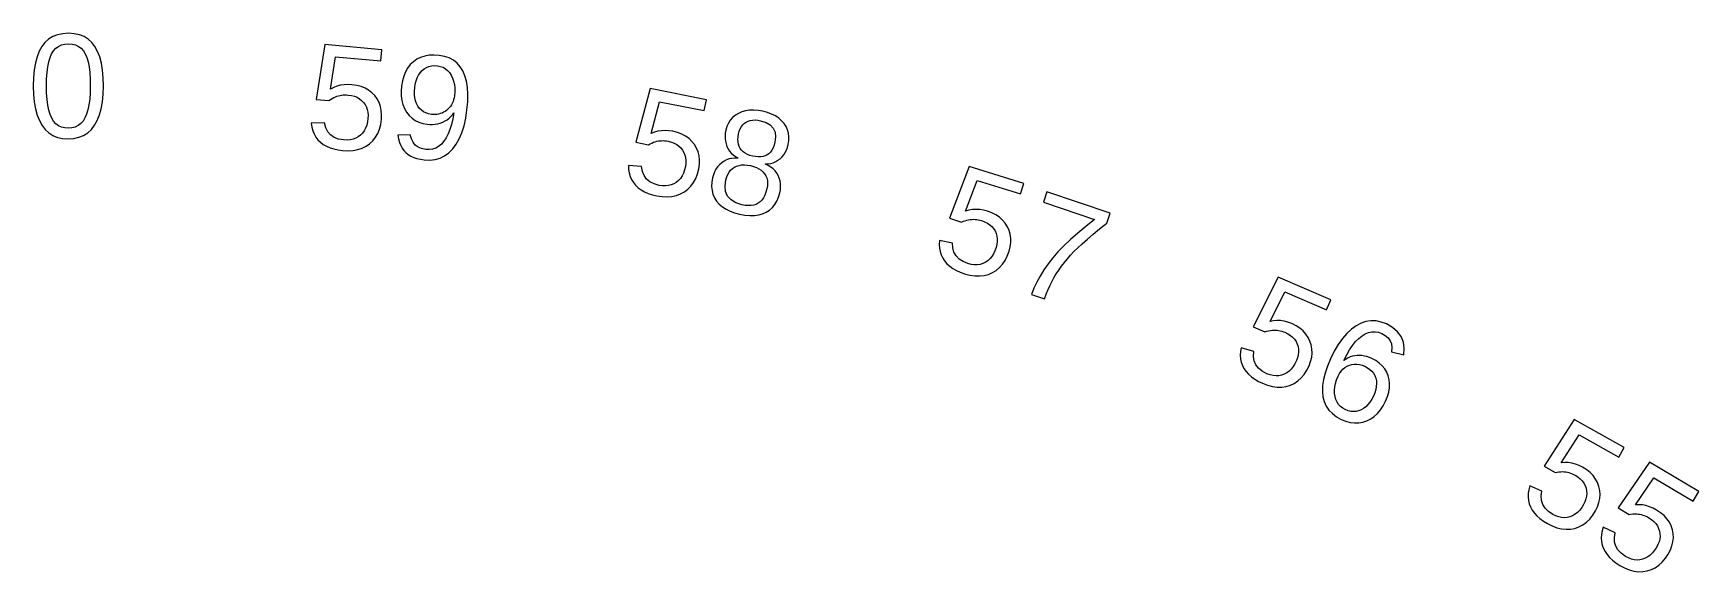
# Model space of a CAD drawing. Header units: metres. Extents: x -118 to 118, y -118 to 118.
# Drawn here: x -1.3 to 61.4, y 97.8 to 118 of the extents above; entities that cross this region are included whole.
import ezdxf

# ---------------------------------------------------------------- set-up
doc = ezdxf.new("R2010")
doc.units = ezdxf.units.M

msp = doc.modelspace()

# ---------------------------------------------------------------- linework, layer by layer
for p, q in [((-0.72273, 117.809), (-0.86025, 117.685)), ((-0.56468, 117.905), (-0.72273, 117.809)), ((-0.38608, 117.974), (-0.56468, 117.905)), ((-0.1869, 118.015), (-0.38608, 117.974)), ((0.03279, 118.029), (-0.1869, 118.015)), ((0.24698, 118.015), (0.03279, 118.029)), ((0.44156, 117.973), (0.24698, 118.015)), ((0.61653, 117.904), (0.44156, 117.973)), ((0.7719, 117.806), (0.61653, 117.904)), ((0.90765, 117.681), (0.7719, 117.806)), ((-1.07466, 117.354), (-1.1544, 117.148)), ((-0.97719, 117.533), (-1.07466, 117.354)), ((-0.86025, 117.685), (-0.97719, 117.533)), ((-0.66746, 117.125), (-0.60818, 117.262)), ((-0.60818, 117.262), (-0.53621, 117.375)), ((-0.53621, 117.375), (-0.4503, 117.468)), ((-0.4503, 117.468), (-0.35043, 117.539)), ((-0.35043, 117.539), (-0.23663, 117.591)), ((-0.23663, 117.591), (-0.10887, 117.622)), ((-0.10887, 117.622), (0.03279, 117.632)), ((0.03279, 117.632), (0.17096, 117.622)), ((0.17096, 117.622), (0.29546, 117.59)), ((0.29546, 117.59), (0.40628, 117.538)), ((0.40628, 117.538), (0.50345, 117.465)), ((0.50345, 117.465), (0.58695, 117.371)), ((0.58695, 117.371), (0.65678, 117.256)), ((0.65678, 117.256), (0.71484, 117.118)), ((1.02379, 117.528), (0.90765, 117.681)), ((1.12157, 117.348), (1.02379, 117.528)), ((1.20157, 117.141), (1.12157, 117.348)), ((9.66537, 117.604), (9.34975, 115.542)), ((11.8164, 117.408), (9.66537, 117.604)), ((11.7787, 116.994), (11.8164, 117.408)), ((13.4296, 117.176), (13.2746, 117.125)), ((13.5966, 117.205), (13.4296, 117.176)), ((13.7757, 117.213), (13.5966, 117.205)), ((13.9669, 117.2), (13.7757, 117.213)), ((14.1664, 117.163), (13.9669, 117.2)), ((14.3458, 117.101), (14.1664, 117.163)), ((-1.26074, 116.652), (-1.28732, 116.362)), ((-1.21643, 116.913), (-1.26074, 116.652)), ((-1.1544, 117.148), (-1.21643, 116.913)), ((-0.7968, 116.314), (-0.78062, 116.557)), ((-0.78062, 116.557), (-0.75368, 116.773)), ((-0.75368, 116.773), (-0.71596, 116.962)), ((-0.71596, 116.962), (-0.66746, 117.125)), ((0.71484, 117.118), (0.76234, 116.955)), ((0.76234, 116.955), (0.79929, 116.766)), ((0.79929, 116.766), (0.82567, 116.551)), ((0.82567, 116.551), (0.84151, 116.311)), ((1.26378, 116.907), (1.20157, 117.141)), ((1.30823, 116.646), (1.26378, 116.907)), ((1.3349, 116.359), (1.30823, 116.646)), ((9.88773, 115.924), (10.0718, 117.15)), ((10.0718, 117.15), (11.7787, 116.994)), ((12.7033, 116.579), (12.6374, 116.419)), ((12.7858, 116.724), (12.7033, 116.579)), ((12.8851, 116.851), (12.7858, 116.724)), ((13.0011, 116.962), (12.8851, 116.851)), ((13.1318, 117.054), (13.0011, 116.962)), ((13.2746, 117.125), (13.1318, 117.054)), ((13.1962, 116.458), (13.2575, 116.548)), ((13.2575, 116.548), (13.3288, 116.627)), ((13.3288, 116.627), (13.4083, 116.694)), ((13.4083, 116.694), (13.4944, 116.746)), ((13.4944, 116.746), (13.587, 116.783)), ((13.587, 116.783), (13.6862, 116.806)), ((13.6862, 116.806), (13.7919, 116.814)), ((13.7919, 116.814), (13.9041, 116.807)), ((13.9041, 116.807), (14.0154, 116.786)), ((14.0154, 116.786), (14.117, 116.75)), ((14.117, 116.75), (14.2088, 116.698)), ((14.2088, 116.698), (14.291, 116.632)), ((14.291, 116.632), (14.3634, 116.551)), ((14.5052, 117.016), (14.3458, 117.101)), ((14.3634, 116.551), (14.426, 116.454)), ((14.6445, 116.906), (14.5052, 117.016)), ((14.7637, 116.772), (14.6445, 116.906)), ((14.8629, 116.614), (14.7637, 116.772)), ((14.9418, 116.431), (14.8629, 116.614)), ((-1.28732, 116.362), (-1.29619, 116.045)), ((-1.29619, 116.045), (-1.28705, 115.734)), ((-0.80219, 116.045), (-0.7968, 116.314)), ((-0.79671, 115.783), (-0.80219, 116.045)), ((0.84679, 116.045), (0.84126, 115.788)), ((0.84151, 116.311), (0.84679, 116.045)), ((1.33446, 115.736), (1.34378, 116.045)), ((1.34378, 116.045), (1.3349, 116.359)), ((10.0033, 115.989), (9.88773, 115.924)), ((10.1262, 116.039), (10.0033, 115.989)), ((10.2562, 116.075), (10.1262, 116.039)), ((10.3935, 116.097), (10.2562, 116.075)), ((10.538, 116.104), (10.3935, 116.097)), ((10.6897, 116.097), (10.538, 116.104)), ((10.8682, 116.072), (10.6897, 116.097)), ((11.0324, 116.029), (10.8682, 116.072)), ((11.1824, 115.969), (11.0324, 116.029)), ((11.3181, 115.892), (11.1824, 115.969)), ((12.5558, 116.047), (12.5416, 115.856)), ((12.5882, 116.241), (12.5558, 116.047)), ((12.6374, 116.419), (12.5882, 116.241)), ((13.0396, 115.851), (13.0503, 115.989)), ((13.0503, 115.989), (13.0719, 116.122)), ((13.0719, 116.122), (13.1034, 116.245)), ((13.1034, 116.245), (13.1448, 116.357)), ((13.1448, 116.357), (13.1962, 116.458)), ((14.426, 116.454), (14.4774, 116.346)), ((14.4774, 116.346), (14.5162, 116.229)), ((14.5162, 116.229), (14.5421, 116.104)), ((14.5421, 116.104), (14.5553, 115.969)), ((14.5553, 115.969), (14.5558, 115.826)), ((14.9995, 116.224), (14.9418, 116.431)), ((15.036, 115.993), (14.9995, 116.224)), ((15.0513, 115.738), (15.036, 115.993)), ((21.9054, 115.95), (21.3759, 113.931)), ((24.0242, 115.53), (21.9054, 115.95)), ((-1.28705, 115.734), (-1.25963, 115.449)), ((-1.25963, 115.449), (-1.21393, 115.19)), ((-0.78029, 115.546), (-0.79671, 115.783)), ((-0.75293, 115.333), (-0.78029, 115.546)), ((-0.71463, 115.145), (-0.75293, 115.333)), ((0.79704, 115.343), (0.75835, 115.156)), ((0.82468, 115.554), (0.79704, 115.343)), ((0.84126, 115.788), (0.82468, 115.554)), ((1.25978, 115.193), (1.30646, 115.452)), ((1.30646, 115.452), (1.33446, 115.736)), ((9.34975, 115.542), (9.82678, 115.498)), ((9.82678, 115.498), (9.88718, 115.54)), ((9.88718, 115.54), (9.94713, 115.577)), ((9.94713, 115.577), (10.0067, 115.61)), ((10.0067, 115.61), (10.0658, 115.637)), ((10.0658, 115.637), (10.1244, 115.66)), ((10.1244, 115.66), (10.1826, 115.679)), ((10.1826, 115.679), (10.2412, 115.692)), ((10.2412, 115.692), (10.3009, 115.703)), ((10.3009, 115.703), (10.3617, 115.71)), ((10.3617, 115.71), (10.4236, 115.713)), ((10.4236, 115.713), (10.4867, 115.712)), ((10.4867, 115.712), (10.5508, 115.708)), ((10.5508, 115.708), (10.6708, 115.691)), ((10.6708, 115.691), (10.7811, 115.662)), ((10.7811, 115.662), (10.8816, 115.622)), ((10.8816, 115.622), (10.9725, 115.57)), ((10.9725, 115.57), (11.0536, 115.507)), ((11.0536, 115.507), (11.1251, 115.432)), ((11.1251, 115.432), (11.1853, 115.348)), ((11.1853, 115.348), (11.2325, 115.258)), ((11.4396, 115.797), (11.3181, 115.892)), ((11.5469, 115.686), (11.4396, 115.797)), ((11.6377, 115.561), (11.5469, 115.686)), ((11.7091, 115.427), (11.6377, 115.561)), ((11.761, 115.283), (11.7091, 115.427)), ((11.7935, 115.13), (11.761, 115.283)), ((12.5416, 115.856), (12.5459, 115.676)), ((12.5459, 115.676), (12.5687, 115.507)), ((12.5687, 115.507), (12.6099, 115.348)), ((12.6099, 115.348), (12.6697, 115.201)), ((13.0411, 115.722), (13.0396, 115.851)), ((13.0549, 115.602), (13.0411, 115.722)), ((13.0809, 115.49), (13.0549, 115.602)), ((13.1192, 115.386), (13.0809, 115.49)), ((13.1697, 115.292), (13.1192, 115.386)), ((13.2312, 115.208), (13.1697, 115.292)), ((14.3926, 115.277), (14.3495, 115.224)), ((14.4311, 115.334), (14.3926, 115.277)), ((14.4643, 115.395), (14.4311, 115.334)), ((14.4921, 115.46), (14.4643, 115.395)), ((14.5146, 115.528), (14.4921, 115.46)), ((14.5318, 115.599), (14.5146, 115.528)), ((14.5436, 115.674), (14.5318, 115.599)), ((14.5558, 115.826), (14.5436, 115.674)), ((15.0184, 115.154), (15.0455, 115.458)), ((15.0455, 115.458), (15.0513, 115.738)), ((21.951, 114.256), (22.2621, 115.455)), ((22.2621, 115.455), (23.9433, 115.122)), ((23.9433, 115.122), (24.0242, 115.53)), ((-1.21393, 115.19), (-1.14996, 114.957)), ((-1.14996, 114.957), (-1.06772, 114.749)), ((-1.06772, 114.749), (-0.96718, 114.567)), ((-0.66538, 114.981), (-0.71463, 115.145)), ((-0.60518, 114.842), (-0.66538, 114.981)), ((-0.53275, 114.726), (-0.60518, 114.842)), ((-0.4474, 114.63), (-0.53275, 114.726)), ((0.57542, 114.731), (0.49034, 114.634)), ((0.64778, 114.85), (0.57542, 114.731)), ((0.70859, 114.991), (0.64778, 114.85)), ((0.75835, 115.156), (0.70859, 114.991)), ((1.00778, 114.57), (1.11046, 114.752)), ((1.11046, 114.752), (1.19446, 114.96)), ((1.19446, 114.96), (1.25978, 115.193)), ((9.65471, 114.657), (9.15659, 114.645)), ((9.70302, 114.479), (9.65471, 114.657)), ((11.2325, 115.258), (11.2669, 115.161)), ((11.2741, 114.699), (11.2446, 114.578)), ((11.2669, 115.161), (11.2883, 115.058)), ((11.2923, 114.831), (11.2741, 114.699)), ((11.2883, 115.058), (11.2967, 114.948)), ((11.2967, 114.948), (11.2923, 114.831)), ((11.7726, 114.603), (11.8002, 114.796)), ((11.8065, 114.968), (11.7935, 115.13)), ((11.8002, 114.796), (11.8065, 114.968)), ((12.6697, 115.201), (12.7479, 115.064)), ((12.7479, 115.064), (12.8421, 114.942)), ((12.8421, 114.942), (12.95, 114.839)), ((12.95, 114.839), (13.0715, 114.754)), ((13.0715, 114.754), (13.2066, 114.688)), ((13.2066, 114.688), (13.3553, 114.64)), ((13.3021, 115.137), (13.2312, 115.208)), ((13.3825, 115.078), (13.3021, 115.137)), ((13.4724, 115.033), (13.3825, 115.078)), ((13.5717, 115), (13.4724, 115.033)), ((13.6805, 114.98), (13.5717, 115)), ((13.7492, 114.975), (13.6805, 114.98)), ((13.8169, 114.975), (13.7492, 114.975)), ((13.8837, 114.981), (13.8169, 114.975)), ((13.9496, 114.992), (13.8837, 114.981)), ((13.916, 114.629), (14.011, 114.655)), ((14.0145, 115.009), (13.9496, 114.992)), ((14.011, 114.655), (14.1041, 114.69)), ((14.0784, 115.032), (14.0145, 115.009)), ((14.1401, 115.061), (14.0784, 115.032)), ((14.1041, 114.69), (14.1925, 114.732)), ((14.198, 115.094), (14.1401, 115.061)), ((14.1925, 114.732), (14.273, 114.78)), ((14.2522, 115.132), (14.198, 115.094)), ((14.3027, 115.175), (14.2522, 115.132)), ((14.273, 114.78), (14.3457, 114.835)), ((14.3495, 115.224), (14.3027, 115.175)), ((14.3457, 114.835), (14.4106, 114.896)), ((14.4106, 114.896), (14.4677, 114.963)), ((14.4802, 114.809), (14.4336, 114.602)), ((14.4677, 114.963), (14.517, 115.036)), ((14.517, 115.036), (14.4802, 114.809)), ((14.9066, 114.551), (14.9709, 114.839)), ((14.9709, 114.839), (15.0184, 115.154)), ((24.851, 114.649), (24.7947, 114.524)), ((24.9227, 114.762), (24.851, 114.649)), ((25.01, 114.861), (24.9227, 114.762)), ((25.1129, 114.947), (25.01, 114.861)), ((25.2312, 115.019), (25.1129, 114.947)), ((25.3617, 115.077), (25.2312, 115.019)), ((25.5008, 115.116), (25.3617, 115.077)), ((25.4527, 114.646), (25.5192, 114.693)), ((25.6486, 115.138), (25.5008, 115.116)), ((25.5192, 114.693), (25.5931, 114.729)), ((25.5931, 114.729), (25.6737, 114.754)), ((25.8051, 115.142), (25.6486, 115.138)), ((25.6737, 114.754), (25.7609, 114.768)), ((25.7609, 114.768), (25.8548, 114.77)), ((25.9703, 115.129), (25.8051, 115.142)), ((25.8548, 114.77), (25.9553, 114.762)), ((25.9553, 114.762), (26.0625, 114.742)), ((26.144, 115.097), (25.9703, 115.129)), ((26.0625, 114.742), (26.2679, 114.677)), ((26.3183, 115.05), (26.144, 115.097)), ((26.2679, 114.677), (26.4269, 114.583)), ((26.4765, 114.991), (26.3183, 115.05)), ((26.6185, 114.92), (26.4765, 114.991)), ((26.7444, 114.837), (26.6185, 114.92)), ((26.8542, 114.742), (26.7444, 114.837)), ((26.9478, 114.636), (26.8542, 114.742)), ((-0.96718, 114.567), (-0.84847, 114.412)), ((-0.84847, 114.412), (-0.71162, 114.286)), ((-0.71162, 114.286), (-0.55669, 114.188)), ((-0.55669, 114.188), (-0.38362, 114.117)), ((-0.34918, 114.556), (-0.4474, 114.63)), ((-0.38362, 114.117), (-0.19246, 114.075)), ((-0.23807, 114.503), (-0.34918, 114.556)), ((-0.11407, 114.472), (-0.23807, 114.503)), ((-0.19246, 114.075), (0.01678, 114.061)), ((0.02278, 114.461), (-0.11407, 114.472)), ((0.01678, 114.061), (0.22653, 114.075)), ((0.15875, 114.472), (0.02278, 114.461)), ((0.28201, 114.504), (0.15875, 114.472)), ((0.22653, 114.075), (0.41846, 114.118)), ((0.39253, 114.558), (0.28201, 114.504)), ((0.49034, 114.634), (0.39253, 114.558)), ((0.41846, 114.118), (0.59253, 114.188)), ((0.59253, 114.188), (0.74878, 114.287)), ((0.74878, 114.287), (0.88721, 114.414)), ((0.88721, 114.414), (1.00778, 114.57)), ((9.15659, 114.645), (9.17889, 114.501)), ((9.17889, 114.501), (9.21553, 114.367)), ((9.21553, 114.367), (9.26649, 114.243)), ((9.26649, 114.243), (9.3318, 114.13)), ((9.3318, 114.13), (9.41144, 114.027)), ((9.41144, 114.027), (9.50542, 113.934)), ((9.78075, 114.329), (9.70302, 114.479)), ((9.88791, 114.208), (9.78075, 114.329)), ((10.0245, 114.117), (9.88791, 114.208)), ((10.1905, 114.054), (10.0245, 114.117)), ((10.3859, 114.02), (10.1905, 114.054)), ((10.6278, 114.025), (10.5109, 114.015)), ((10.7366, 114.048), (10.6278, 114.025)), ((10.8372, 114.085), (10.7366, 114.048)), ((10.9296, 114.136), (10.8372, 114.085)), ((11.0139, 114.201), (10.9296, 114.136)), ((11.0885, 114.279), (11.0139, 114.201)), ((11.1518, 114.367), (11.0885, 114.279)), ((11.2038, 114.467), (11.1518, 114.367)), ((11.2446, 114.578), (11.2038, 114.467)), ((11.4771, 113.991), (11.5788, 114.12)), ((11.5788, 114.12), (11.6619, 114.265)), ((11.6619, 114.265), (11.7265, 114.426)), ((11.7265, 114.426), (11.7726, 114.603)), ((12.8859, 114.211), (12.4136, 114.193)), ((12.4136, 114.193), (12.4403, 114.055)), ((12.4403, 114.055), (12.477, 113.929)), ((12.9263, 114.059), (12.8859, 114.211)), ((12.989, 113.931), (12.9263, 114.059)), ((13.3553, 114.64), (13.5177, 114.611)), ((13.5177, 114.611), (13.62, 114.603)), ((13.62, 114.603), (13.7205, 114.603)), ((13.7205, 114.603), (13.8192, 114.612)), ((13.8192, 114.612), (13.916, 114.629)), ((14.235, 114.097), (14.1492, 113.968)), ((14.311, 114.246), (14.235, 114.097)), ((14.3772, 114.414), (14.311, 114.246)), ((14.4336, 114.602), (14.3772, 114.414)), ((14.6135, 113.856), (14.7279, 114.06)), ((14.7279, 114.06), (14.8256, 114.292)), ((14.8256, 114.292), (14.9066, 114.551)), ((22.0727, 114.308), (21.951, 114.256)), ((22.2001, 114.345), (22.0727, 114.308)), ((22.3332, 114.367), (22.2001, 114.345)), ((22.472, 114.374), (22.3332, 114.367)), ((22.6165, 114.367), (22.472, 114.374)), ((22.7666, 114.344), (22.6165, 114.367)), ((22.9414, 114.3), (22.7666, 114.344)), ((23.1003, 114.24), (22.9414, 114.3)), ((23.2432, 114.165), (23.1003, 114.24)), ((23.3701, 114.074), (23.2432, 114.165)), ((23.4811, 113.967), (23.3701, 114.074)), ((24.7345, 114.277), (24.7259, 114.172)), ((24.7259, 114.172), (24.728, 114.069)), ((24.728, 114.069), (24.7408, 113.968)), ((24.754, 114.385), (24.7345, 114.277)), ((24.7947, 114.524), (24.754, 114.385)), ((25.2084, 114.037), (25.2156, 114.137)), ((25.2132, 113.943), (25.2084, 114.037)), ((25.2156, 114.137), (25.2347, 114.244)), ((25.2347, 114.244), (25.2631, 114.347)), ((25.2631, 114.347), (25.2991, 114.438)), ((25.2991, 114.438), (25.3427, 114.519)), ((25.3427, 114.519), (25.3939, 114.588)), ((25.3939, 114.588), (25.4527, 114.646)), ((26.4269, 114.583), (26.5396, 114.462)), ((26.5396, 114.462), (26.606, 114.314)), ((26.6261, 114.138), (26.5999, 113.934)), ((26.606, 114.314), (26.6261, 114.138)), ((27.0234, 114.52), (26.9478, 114.636)), ((27.0791, 114.398), (27.0234, 114.52)), ((27.1147, 114.27), (27.0791, 114.398)), ((27.1304, 114.135), (27.1147, 114.27)), ((27.1261, 113.994), (27.1304, 114.135)), ((9.50542, 113.934), (9.61311, 113.852)), ((9.61311, 113.852), (9.73328, 113.782)), ((9.73328, 113.782), (9.86591, 113.725)), ((9.86591, 113.725), (10.011, 113.679)), ((10.011, 113.679), (10.1686, 113.645)), ((10.1686, 113.645), (10.3386, 113.623)), ((10.3386, 113.623), (10.5423, 113.614)), ((10.5109, 114.015), (10.3859, 114.02)), ((10.5423, 113.614), (10.7324, 113.626)), ((10.7324, 113.626), (10.9089, 113.658)), ((10.9089, 113.658), (11.0718, 113.711)), ((11.0718, 113.711), (11.2212, 113.784)), ((11.2212, 113.784), (11.357, 113.878)), ((11.357, 113.878), (11.4771, 113.991)), ((12.477, 113.929), (12.5236, 113.815)), ((12.5236, 113.815), (12.5801, 113.712)), ((12.5801, 113.712), (12.6465, 113.621)), ((12.6465, 113.621), (12.7228, 113.542)), ((12.7228, 113.542), (12.8098, 113.474)), ((12.8098, 113.474), (12.9078, 113.414)), ((12.9078, 113.414), (13.0168, 113.364)), ((13.0742, 113.827), (12.989, 113.931)), ((13.1817, 113.747), (13.0742, 113.827)), ((13.3116, 113.692), (13.1817, 113.747)), ((13.4639, 113.66), (13.3116, 113.692)), ((13.5977, 113.655), (13.4639, 113.66)), ((13.7236, 113.673), (13.5977, 113.655)), ((13.8418, 113.713), (13.7236, 113.673)), ((13.9521, 113.775), (13.8418, 113.713)), ((14.0545, 113.861), (13.9521, 113.775)), ((14.0053, 113.333), (14.1775, 113.417)), ((14.1492, 113.968), (14.0545, 113.861)), ((14.1775, 113.417), (14.3365, 113.532)), ((14.3365, 113.532), (14.4823, 113.679)), ((14.4823, 113.679), (14.6135, 113.856)), ((21.3759, 113.931), (21.8458, 113.838)), ((21.8458, 113.838), (21.9102, 113.874)), ((21.9102, 113.874), (21.9738, 113.904)), ((21.9738, 113.904), (22.0363, 113.93)), ((22.0363, 113.93), (22.098, 113.952)), ((22.098, 113.952), (22.1588, 113.968)), ((22.1588, 113.968), (22.2185, 113.98)), ((22.2185, 113.98), (22.2783, 113.988)), ((22.2783, 113.988), (22.3387, 113.992)), ((22.3387, 113.992), (22.3999, 113.993)), ((22.3999, 113.993), (22.4618, 113.989)), ((22.4618, 113.989), (22.5245, 113.982)), ((22.5245, 113.982), (22.5878, 113.971)), ((22.5878, 113.971), (22.7054, 113.942)), ((22.7054, 113.942), (22.812, 113.902)), ((22.812, 113.902), (22.9078, 113.851)), ((22.9078, 113.851), (22.9928, 113.79)), ((22.9928, 113.79), (23.0668, 113.719)), ((23.0668, 113.719), (23.1301, 113.637)), ((23.1301, 113.637), (23.1812, 113.547)), ((23.1812, 113.547), (23.2188, 113.452)), ((23.2188, 113.452), (23.2428, 113.353)), ((23.5761, 113.845), (23.4811, 113.967)), ((23.6534, 113.711), (23.5761, 113.845)), ((23.7103, 113.571), (23.6534, 113.711)), ((23.747, 113.422), (23.7103, 113.571)), ((23.7633, 113.267), (23.747, 113.422)), ((24.7408, 113.968), (24.7644, 113.87)), ((24.7644, 113.87), (24.7988, 113.774)), ((24.7988, 113.774), (24.8435, 113.683)), ((24.8435, 113.683), (24.8973, 113.601)), ((24.8973, 113.601), (24.9604, 113.526)), ((24.9604, 113.526), (25.0326, 113.459)), ((25.0326, 113.459), (25.114, 113.4)), ((25.114, 113.4), (25.2047, 113.349)), ((25.2298, 113.855), (25.2132, 113.943)), ((25.2583, 113.774), (25.2298, 113.855)), ((25.2987, 113.7), (25.2583, 113.774)), ((25.3506, 113.632), (25.2987, 113.7)), ((25.4129, 113.572), (25.3506, 113.632)), ((25.4856, 113.52), (25.4129, 113.572)), ((25.5688, 113.476), (25.4856, 113.52)), ((25.6624, 113.439), (25.5688, 113.476)), ((25.7664, 113.411), (25.6624, 113.439)), ((25.8735, 113.391), (25.7664, 113.411)), ((26.1544, 113.397), (26.0675, 113.385)), ((26.2345, 113.421), (26.1544, 113.397)), ((26.3078, 113.456), (26.2345, 113.421)), ((26.3745, 113.503), (26.3078, 113.456)), ((26.434, 113.563), (26.3745, 113.503)), ((26.4863, 113.636), (26.434, 113.563)), ((26.5314, 113.722), (26.4863, 113.636)), ((26.5692, 113.822), (26.5314, 113.722)), ((26.5999, 113.934), (26.5692, 113.822)), ((26.8685, 113.386), (26.9327, 113.464)), ((26.9327, 113.464), (26.9881, 113.549)), ((26.9881, 113.549), (27.0348, 113.641)), ((27.0348, 113.641), (27.0727, 113.74)), ((27.0727, 113.74), (27.1018, 113.846)), ((27.1018, 113.846), (27.1261, 113.994)), ((13.0168, 113.364), (13.1367, 113.324)), ((13.1367, 113.324), (13.2676, 113.292)), ((13.2676, 113.292), (13.4094, 113.27)), ((13.4094, 113.27), (13.6212, 113.26)), ((13.6212, 113.26), (13.8199, 113.281)), ((13.8199, 113.281), (14.0053, 113.333)), ((21.5868, 113.02), (21.0901, 113.06)), ((21.0901, 113.06), (21.0972, 112.914)), ((21.0972, 112.914), (21.1196, 112.777)), ((21.1196, 112.777), (21.1574, 112.649)), ((21.6161, 112.837), (21.5868, 113.02)), ((21.6778, 112.68), (21.6161, 112.837)), ((23.1596, 112.775), (23.1075, 112.669)), ((23.2016, 112.892), (23.1596, 112.775)), ((23.2336, 113.022), (23.2016, 112.892)), ((23.2502, 113.137), (23.2336, 113.022)), ((23.2428, 113.353), (23.2533, 113.248)), ((23.2533, 113.248), (23.2502, 113.137)), ((23.6873, 112.745), (23.735, 112.934)), ((23.735, 112.934), (23.7593, 113.104)), ((23.7593, 113.104), (23.7633, 113.267)), ((24.3314, 112.819), (24.2888, 112.711)), ((24.384, 112.917), (24.3314, 112.819)), ((24.4468, 113.006), (24.384, 112.917)), ((24.5197, 113.087), (24.4468, 113.006)), ((24.6026, 113.158), (24.5197, 113.087)), ((24.6926, 113.219), (24.6026, 113.158)), ((24.7865, 113.267), (24.6926, 113.219)), ((24.8845, 113.303), (24.7865, 113.267)), ((24.8273, 112.721), (24.8756, 112.805)), ((24.8756, 112.805), (24.9333, 112.878)), ((24.9864, 113.327), (24.8845, 113.303)), ((24.9333, 112.878), (25.0004, 112.941)), ((25.0923, 113.339), (24.9864, 113.327)), ((25.0004, 112.941), (25.0768, 112.993)), ((25.0768, 112.993), (25.1615, 113.034)), ((25.2022, 113.338), (25.0923, 113.339)), ((25.1615, 113.034), (25.2525, 113.063)), ((25.2047, 113.349), (25.2022, 113.338)), ((25.2525, 113.063), (25.3497, 113.08)), ((25.3497, 113.08), (25.4533, 113.084)), ((25.4533, 113.084), (25.5631, 113.075)), ((25.5631, 113.075), (25.6793, 113.054)), ((25.6793, 113.054), (25.7968, 113.022)), ((25.7968, 113.022), (25.9028, 112.983)), ((25.9739, 113.382), (25.8735, 113.391)), ((25.9028, 112.983), (25.9975, 112.936)), ((26.0675, 113.385), (25.9739, 113.382)), ((25.9975, 112.936), (26.0808, 112.882)), ((26.0808, 112.882), (26.1526, 112.819)), ((26.1526, 112.819), (26.2131, 112.75)), ((26.2421, 113.108), (26.2446, 113.119)), ((26.3505, 113.058), (26.2421, 113.108)), ((26.2446, 113.119), (26.3486, 113.122)), ((26.3486, 113.122), (26.4477, 113.137)), ((26.4478, 112.999), (26.3505, 113.058)), ((26.4477, 113.137), (26.542, 113.164)), ((26.534, 112.932), (26.4478, 112.999)), ((26.609, 112.857), (26.534, 112.932)), ((26.542, 113.164), (26.6314, 113.203)), ((26.6729, 112.773), (26.609, 112.857)), ((26.6314, 113.203), (26.716, 113.253)), ((26.7257, 112.681), (26.6729, 112.773)), ((26.716, 113.253), (26.7956, 113.315)), ((26.7956, 113.315), (26.8685, 113.386)), ((33.9055, 113.025), (33.1679, 111.073)), ((35.9688, 112.386), (33.9055, 113.025)), ((21.1574, 112.649), (21.2105, 112.529)), ((21.2105, 112.529), (21.2789, 112.418)), ((21.2789, 112.418), (21.3627, 112.316)), ((21.3627, 112.316), (21.4613, 112.224)), ((21.4613, 112.224), (21.5735, 112.142)), ((21.5735, 112.142), (21.6993, 112.07)), ((21.7718, 112.549), (21.6778, 112.68)), ((21.898, 112.444), (21.7718, 112.549)), ((22.0565, 112.364), (21.898, 112.444)), ((22.2474, 112.31), (22.0565, 112.364)), ((22.3712, 112.292), (22.2474, 112.31)), ((22.4884, 112.289), (22.3712, 112.292)), ((22.599, 112.301), (22.4884, 112.289)), ((22.7029, 112.327), (22.599, 112.301)), ((22.8002, 112.368), (22.7029, 112.327)), ((22.8908, 112.424), (22.8002, 112.368)), ((22.9731, 112.494), (22.8908, 112.424)), ((23.0454, 112.575), (22.9731, 112.494)), ((23.1075, 112.669), (23.0454, 112.575)), ((23.1983, 112.067), (23.3296, 112.167)), ((23.3296, 112.167), (23.4441, 112.285)), ((23.4441, 112.285), (23.5419, 112.42)), ((23.5419, 112.42), (23.623, 112.573)), ((23.623, 112.573), (23.6873, 112.745)), ((24.2278, 112.426), (24.221, 112.267)), ((24.221, 112.267), (24.2358, 112.116)), ((24.2563, 112.595), (24.2278, 112.426)), ((24.2888, 112.711), (24.2563, 112.595)), ((24.7274, 112.284), (24.7588, 112.523)), ((24.7487, 112.079), (24.7274, 112.284)), ((24.7588, 112.523), (24.7884, 112.627)), ((24.7884, 112.627), (24.8273, 112.721)), ((26.2131, 112.75), (26.2611, 112.673)), ((26.2611, 112.673), (26.2956, 112.589)), ((26.2991, 112.184), (26.2646, 112.057)), ((26.2956, 112.589), (26.3167, 112.498)), ((26.3184, 112.296), (26.2991, 112.184)), ((26.3167, 112.498), (26.3243, 112.4)), ((26.3243, 112.4), (26.3184, 112.296)), ((26.767, 112.583), (26.7257, 112.681)), ((26.7957, 112.48), (26.767, 112.583)), ((26.7853, 112.027), (26.8067, 112.147)), ((26.8119, 112.373), (26.7957, 112.48)), ((26.8067, 112.147), (26.8156, 112.262)), ((26.8156, 112.262), (26.8119, 112.373)), ((33.7737, 111.335), (34.2085, 112.496)), ((34.2085, 112.496), (35.8457, 111.988)), ((35.8457, 111.988), (35.9688, 112.386)), ((21.6993, 112.07), (21.8388, 112.01)), ((21.8388, 112.01), (21.992, 111.959)), ((21.992, 111.959), (22.1588, 111.92)), ((22.1588, 111.92), (22.3604, 111.89)), ((22.3604, 111.89), (22.5507, 111.881)), ((22.5507, 111.881), (22.7296, 111.895)), ((22.7296, 111.895), (22.8972, 111.931)), ((22.8972, 111.931), (23.0535, 111.988)), ((23.0535, 111.988), (23.1983, 112.067)), ((24.2358, 112.116), (24.2723, 111.975)), ((24.2723, 111.975), (24.3303, 111.842)), ((24.3303, 111.842), (24.41, 111.718)), ((24.41, 111.718), (24.5094, 111.605)), ((24.5094, 111.605), (24.6268, 111.504)), ((24.8229, 111.905), (24.7487, 112.079)), ((24.95, 111.765), (24.8229, 111.905)), ((25.1298, 111.657), (24.95, 111.765)), ((25.3625, 111.582), (25.1298, 111.657)), ((25.4863, 111.559), (25.3625, 111.582)), ((25.6015, 111.549), (25.4863, 111.559)), ((25.7082, 111.552), (25.6015, 111.549)), ((25.8063, 111.568), (25.7082, 111.552)), ((25.8959, 111.596), (25.8063, 111.568)), ((25.9769, 111.637), (25.8959, 111.596)), ((26.0499, 111.692), (25.9769, 111.637)), ((26.1151, 111.761), (26.0499, 111.692)), ((26.1726, 111.845), (26.1151, 111.761)), ((26.2225, 111.944), (26.1726, 111.845)), ((26.2646, 112.057), (26.2225, 111.944)), ((26.5074, 111.475), (26.5998, 111.588)), ((26.5998, 111.588), (26.6769, 111.718)), ((26.6769, 111.718), (26.7388, 111.864)), ((26.7388, 111.864), (26.7853, 112.027)), ((36.8334, 112.074), (36.6994, 111.68)), ((36.6994, 111.68), (38.6288, 111.024)), ((39.2106, 111.265), (36.8334, 112.074)), ((24.6268, 111.504), (24.7621, 111.416)), ((24.7621, 111.416), (24.9153, 111.34)), ((24.9153, 111.34), (25.0864, 111.276)), ((25.0864, 111.276), (25.2753, 111.225)), ((25.2753, 111.225), (25.4727, 111.189)), ((25.4727, 111.189), (25.6579, 111.172)), ((25.6579, 111.172), (25.8309, 111.175)), ((25.8309, 111.175), (25.9917, 111.197)), ((25.9917, 111.197), (26.1402, 111.238)), ((26.1402, 111.238), (26.2766, 111.299)), ((26.2766, 111.299), (26.3996, 111.379)), ((26.3996, 111.379), (26.5074, 111.475)), ((33.1679, 111.073), (33.6254, 110.931)), ((33.6254, 110.931), (33.6932, 110.96)), ((33.6932, 110.96), (33.7596, 110.983)), ((33.7596, 110.983), (33.8246, 111.003)), ((33.9002, 111.374), (33.7737, 111.335)), ((33.8246, 111.003), (33.8882, 111.018)), ((33.8882, 111.018), (33.9503, 111.028)), ((34.0308, 111.398), (33.9002, 111.374)), ((33.9503, 111.028), (34.011, 111.034)), ((34.011, 111.034), (34.0712, 111.035)), ((34.1655, 111.406), (34.0308, 111.398)), ((34.0712, 111.035), (34.1318, 111.033)), ((34.1318, 111.033), (34.1927, 111.027)), ((34.3043, 111.399), (34.1655, 111.406)), ((34.1927, 111.027), (34.2539, 111.017)), ((34.2539, 111.017), (34.3155, 111.003)), ((34.4471, 111.376), (34.3043, 111.399)), ((34.3155, 111.003), (34.3773, 110.986)), ((34.3773, 110.986), (34.4911, 110.944)), ((34.5941, 111.338), (34.4471, 111.376)), ((34.4911, 110.944), (34.593, 110.893)), ((34.593, 110.893), (34.683, 110.833)), ((34.7633, 111.276), (34.5941, 111.338)), ((34.9151, 111.2), (34.7633, 111.276)), ((35.0493, 111.11), (34.9151, 111.2)), ((35.166, 111.006), (35.0493, 111.11)), ((35.2652, 110.888), (35.166, 111.006)), ((38.6288, 111.024), (38.3006, 110.769)), ((38.8152, 110.675), (39.0827, 110.889)), ((39.0827, 110.889), (39.2106, 111.265)), ((34.683, 110.833), (34.7611, 110.763)), ((34.7611, 110.763), (34.8273, 110.685)), ((34.8273, 110.685), (34.8817, 110.596)), ((34.8817, 110.596), (34.9231, 110.502)), ((34.9231, 110.502), (34.9506, 110.404)), ((34.9506, 110.404), (34.964, 110.302)), ((34.964, 110.302), (34.9635, 110.197)), ((35.347, 110.757), (35.2652, 110.888)), ((35.4099, 110.616), (35.347, 110.757)), ((35.4518, 110.47), (35.4099, 110.616)), ((35.4727, 110.319), (35.4518, 110.47)), ((35.4727, 110.162), (35.4727, 110.319)), ((37.7224, 110.277), (37.4725, 110.04)), ((37.9984, 110.52), (37.7224, 110.277)), ((38.3006, 110.769), (37.9984, 110.52)), ((38.1621, 110.118), (38.3549, 110.289)), ((38.3549, 110.289), (38.5726, 110.475)), ((38.5726, 110.475), (38.8152, 110.675)), ((32.7926, 110.236), (32.7844, 110.09)), ((32.7844, 110.09), (32.7923, 109.952)), ((32.7923, 109.952), (32.8165, 109.82)), ((33.2823, 110.144), (32.7926, 110.236)), ((32.8165, 109.82), (32.8568, 109.695)), ((32.8568, 109.695), (32.9132, 109.578)), ((33.2924, 109.96), (33.2823, 110.144)), ((33.3373, 109.797), (33.2924, 109.96)), ((33.4171, 109.657), (33.3373, 109.797)), ((33.5316, 109.539), (33.4171, 109.657)), ((34.758, 109.636), (34.6864, 109.55)), ((34.8209, 109.736), (34.758, 109.636)), ((34.875, 109.848), (34.8209, 109.736)), ((34.9203, 109.974), (34.875, 109.848)), ((34.9489, 110.087), (34.9203, 109.974)), ((34.9635, 110.197), (34.9489, 110.087)), ((35.2607, 109.487), (35.3426, 109.651)), ((35.3426, 109.651), (35.4097, 109.834)), ((35.4097, 109.834), (35.4517, 110.001)), ((35.4517, 110.001), (35.4727, 110.162)), ((37.2487, 109.807), (37.0511, 109.581)), ((37.4725, 110.04), (37.2487, 109.807)), ((37.6042, 109.546), (37.7245, 109.683)), ((37.7245, 109.683), (37.8513, 109.819)), ((37.8513, 109.819), (37.9943, 109.961)), ((37.9943, 109.961), (38.1621, 110.118)), ((32.9132, 109.578), (32.9859, 109.468)), ((32.9859, 109.468), (33.0742, 109.366)), ((33.0742, 109.366), (33.1773, 109.272)), ((33.1773, 109.272), (33.295, 109.188)), ((33.295, 109.188), (33.4274, 109.113)), ((33.4274, 109.113), (33.5745, 109.047)), ((33.6809, 109.443), (33.5316, 109.539)), ((33.5745, 109.047), (33.7362, 108.99)), ((33.8651, 109.369), (33.6809, 109.443)), ((33.9864, 109.339), (33.8651, 109.369)), ((34.1026, 109.323), (33.9864, 109.339)), ((34.2138, 109.323), (34.1026, 109.323)), ((34.3199, 109.339), (34.2138, 109.323)), ((34.4209, 109.369), (34.3199, 109.339)), ((34.5169, 109.415), (34.4209, 109.369)), ((34.606, 109.476), (34.5169, 109.415)), ((34.6864, 109.55), (34.606, 109.476)), ((34.6331, 108.965), (34.7855, 109.029)), ((34.7855, 109.029), (34.9264, 109.114)), ((34.9264, 109.114), (35.0526, 109.219)), ((35.0526, 109.219), (35.164, 109.343)), ((35.164, 109.343), (35.2607, 109.487)), ((36.7171, 109.13), (36.5764, 108.903)), ((36.8752, 109.356), (36.7171, 109.13)), ((37.0511, 109.581), (36.8752, 109.356)), ((37.1877, 108.983), (37.2821, 109.126)), ((37.2821, 109.126), (37.383, 109.267)), ((37.383, 109.267), (37.4903, 109.407)), ((37.4903, 109.407), (37.6042, 109.546)), ((33.7362, 108.99), (33.9336, 108.939)), ((33.9336, 108.939), (34.122, 108.911)), ((34.122, 108.911), (34.3013, 108.906)), ((34.3013, 108.906), (34.4717, 108.924)), ((34.4717, 108.924), (34.6331, 108.965)), ((36.348, 108.444), (36.2602, 108.213)), ((36.4534, 108.674), (36.348, 108.444)), ((36.5764, 108.903), (36.4534, 108.674)), ((36.8694, 108.376), (36.9406, 108.534)), ((36.9406, 108.534), (37.0173, 108.687)), ((37.0173, 108.687), (37.0997, 108.837)), ((37.0997, 108.837), (37.1877, 108.983)), ((45.5341, 108.862), (44.5965, 106.997)), ((47.5193, 108.01), (45.5341, 108.862)), ((36.2602, 108.213), (36.744, 108.048)), ((36.744, 108.048), (36.8039, 108.214)), ((36.8039, 108.214), (36.8694, 108.376)), ((45.2264, 107.195), (45.78, 108.304)), ((45.78, 108.304), (47.3553, 107.628)), ((47.3553, 107.628), (47.5193, 108.01)), ((45.3563, 107.221), (45.2264, 107.195)), ((45.4886, 107.231), (45.3563, 107.221)), ((45.6235, 107.225), (45.4886, 107.231)), ((45.7607, 107.203), (45.6235, 107.225)), ((45.9004, 107.165), (45.7607, 107.203)), ((46.0425, 107.112), (45.9004, 107.165)), ((48.6495, 107.13), (48.466, 107.034)), ((48.8355, 107.192), (48.6495, 107.13)), ((49.0241, 107.219), (48.8355, 107.192)), ((49.2153, 107.213), (49.0241, 107.219)), ((49.409, 107.173), (49.2153, 107.213)), ((49.6053, 107.099), (49.409, 107.173)), ((44.5965, 106.997), (45.0367, 106.809)), ((45.0367, 106.809), (45.1071, 106.83)), ((45.1071, 106.83), (45.1756, 106.847)), ((45.1756, 106.847), (45.2423, 106.859)), ((45.2423, 106.859), (45.307, 106.867)), ((45.307, 106.867), (45.3699, 106.871)), ((45.3699, 106.871), (45.4309, 106.87)), ((45.4309, 106.87), (45.4909, 106.865)), ((45.4909, 106.865), (45.5509, 106.857)), ((45.5509, 106.857), (45.6108, 106.844)), ((45.6108, 106.844), (45.6707, 106.828)), ((45.6707, 106.828), (45.7305, 106.808)), ((45.7305, 106.808), (45.7902, 106.785)), ((45.7902, 106.785), (45.899, 106.731)), ((45.899, 106.731), (45.995, 106.67)), ((45.995, 106.67), (46.0782, 106.6)), ((46.2044, 107.032), (46.0425, 107.112)), ((46.0782, 106.6), (46.1486, 106.523)), ((46.1486, 106.523), (46.2062, 106.438)), ((46.3473, 106.941), (46.2044, 107.032)), ((46.4714, 106.837), (46.3473, 106.941)), ((46.5767, 106.722), (46.4714, 106.837)), ((46.6631, 106.595), (46.5767, 106.722)), ((46.7306, 106.455), (46.6631, 106.595)), ((47.9521, 106.552), (47.7948, 106.329)), ((48.1165, 106.745), (47.9521, 106.552)), ((48.2877, 106.905), (48.1165, 106.745)), ((48.466, 107.034), (48.2877, 106.905)), ((48.4485, 106.438), (48.5666, 106.558)), ((48.5666, 106.558), (48.688, 106.656)), ((48.688, 106.656), (48.8113, 106.73)), ((48.8113, 106.73), (48.935, 106.78)), ((48.935, 106.78), (49.0589, 106.807)), ((49.0589, 106.807), (49.1832, 106.809)), ((49.1832, 106.809), (49.3077, 106.787)), ((49.3077, 106.787), (49.4325, 106.741)), ((49.4325, 106.741), (49.5641, 106.666)), ((49.5641, 106.666), (49.6676, 106.576)), ((49.8405, 106.966), (49.6053, 107.099)), ((49.6676, 106.576), (49.7432, 106.469)), ((50.0253, 106.809), (49.8405, 106.966)), ((50.1599, 106.628), (50.0253, 106.809)), ((50.2442, 106.421), (50.1599, 106.628)), ((44.1124, 106.06), (44.1058, 105.922)), ((44.1058, 105.922), (44.116, 105.788)), ((44.1358, 106.205), (44.1124, 106.06)), ((44.6132, 106.062), (44.1358, 106.205)), ((44.6039, 105.877), (44.6132, 106.062)), ((44.6316, 105.711), (44.6039, 105.877)), ((46.2062, 106.438), (46.251, 106.344)), ((46.251, 106.344), (46.2824, 106.246)), ((46.2906, 105.938), (46.2647, 105.831)), ((46.2824, 106.246), (46.2995, 106.146)), ((46.3022, 106.043), (46.2906, 105.938)), ((46.2995, 106.146), (46.3022, 106.043)), ((46.7784, 106.309), (46.7306, 106.455)), ((46.8049, 106.159), (46.7784, 106.309)), ((46.7935, 105.851), (46.8099, 106.007)), ((46.8099, 106.007), (46.8049, 106.159)), ((47.6445, 106.073), (47.5011, 105.786)), ((47.7948, 106.329), (47.6445, 106.073)), ((48.0094, 105.728), (48.1142, 105.94)), ((48.1142, 105.94), (48.2223, 106.129)), ((48.2223, 106.129), (48.3337, 106.295)), ((48.3288, 105.886), (48.245, 105.859)), ((48.4152, 105.905), (48.3288, 105.886)), ((48.3337, 106.295), (48.4485, 106.438)), ((48.5042, 105.914), (48.4152, 105.905)), ((48.5952, 105.916), (48.5042, 105.914)), ((48.6866, 105.909), (48.5952, 105.916)), ((48.7786, 105.894), (48.6866, 105.909)), ((48.8711, 105.871), (48.7786, 105.894)), ((49.7432, 106.469), (49.7908, 106.347)), ((49.7908, 106.347), (49.8103, 106.209)), ((49.8103, 106.209), (49.8019, 106.055)), ((49.8019, 106.055), (50.262, 105.935)), ((50.2782, 106.191), (50.2442, 106.421)), ((50.262, 105.935), (50.2782, 106.191)), ((44.116, 105.788), (44.1431, 105.66)), ((44.1431, 105.66), (44.187, 105.537)), ((44.187, 105.537), (44.2477, 105.42)), ((44.2477, 105.42), (44.3249, 105.309)), ((44.3249, 105.309), (44.4176, 105.206)), ((44.6962, 105.563), (44.6316, 105.711)), ((44.7978, 105.434), (44.6962, 105.563)), ((44.9363, 105.323), (44.7978, 105.434)), ((45.1118, 105.23), (44.9363, 105.323)), ((45.8598, 105.259), (45.7649, 105.208)), ((45.9475, 105.324), (45.8598, 105.259)), ((46.0277, 105.402), (45.9475, 105.324)), ((46.1006, 105.495), (46.0277, 105.402)), ((46.1662, 105.601), (46.1006, 105.495)), ((46.2244, 105.722), (46.1662, 105.601)), ((46.2647, 105.831), (46.2244, 105.722)), ((46.5121, 105.202), (46.6106, 105.356)), ((46.6106, 105.356), (46.6965, 105.531)), ((46.6965, 105.531), (46.7557, 105.693)), ((46.7557, 105.693), (46.7935, 105.851)), ((47.2973, 105.255), (47.2365, 105.011)), ((47.3855, 105.513), (47.2973, 105.255)), ((47.5011, 105.786), (47.3855, 105.513)), ((47.8409, 105.232), (47.9012, 105.322)), ((47.9012, 105.322), (47.9684, 105.398)), ((47.9684, 105.398), (48.0424, 105.462)), ((48.0853, 105.78), (48.0094, 105.728)), ((48.0424, 105.462), (48.1234, 105.513)), ((48.1638, 105.824), (48.0853, 105.78)), ((48.1234, 105.513), (48.2112, 105.552)), ((48.245, 105.859), (48.1638, 105.824)), ((48.2112, 105.552), (48.3035, 105.578)), ((48.3035, 105.578), (48.3975, 105.59)), ((48.3975, 105.59), (48.4934, 105.589)), ((48.4934, 105.589), (48.5911, 105.575)), ((48.5911, 105.575), (48.6907, 105.548)), ((48.6907, 105.548), (48.792, 105.507)), ((48.792, 105.507), (48.8943, 105.453)), ((48.9641, 105.84), (48.8711, 105.871)), ((48.8943, 105.453), (48.9832, 105.391)), ((49.0576, 105.801), (48.9641, 105.84)), ((48.9832, 105.391), (49.0586, 105.321)), ((49.2071, 105.722), (49.0576, 105.801)), ((49.0586, 105.321), (49.1208, 105.243)), ((49.3378, 105.63), (49.2071, 105.722)), ((49.4498, 105.527), (49.3378, 105.63)), ((49.543, 105.412), (49.4498, 105.527)), ((49.6174, 105.285), (49.543, 105.412)), ((49.673, 105.147), (49.6174, 105.285)), ((44.4176, 105.206), (44.5259, 105.11)), ((44.5259, 105.11), (44.6497, 105.021)), ((44.6497, 105.021), (44.7891, 104.94)), ((44.7891, 104.94), (44.944, 104.867)), ((44.944, 104.867), (45.1349, 104.796)), ((45.2292, 105.187), (45.1118, 105.23)), ((45.1349, 104.796), (45.3194, 104.748)), ((45.3432, 105.16), (45.2292, 105.187)), ((45.3194, 104.748), (45.4972, 104.724)), ((45.4538, 105.148), (45.3432, 105.16)), ((45.5609, 105.152), (45.4538, 105.148)), ((45.4972, 104.724), (45.6685, 104.724)), ((45.6646, 105.172), (45.5609, 105.152)), ((45.7649, 105.208), (45.6646, 105.172)), ((45.6685, 104.724), (45.8333, 104.748)), ((45.8333, 104.748), (45.9915, 104.795)), ((45.9915, 104.795), (46.1406, 104.865)), ((46.1406, 104.865), (46.2771, 104.957)), ((46.2771, 104.957), (46.4009, 105.069)), ((46.4009, 105.069), (46.5121, 105.202)), ((47.2031, 104.781), (47.1971, 104.565)), ((47.2365, 105.011), (47.2031, 104.781)), ((47.6534, 104.611), (47.6649, 104.736)), ((47.6649, 104.736), (47.6911, 104.865)), ((47.6911, 104.865), (47.732, 104.996)), ((47.732, 104.996), (47.7876, 105.131)), ((47.7876, 105.131), (47.8409, 105.232)), ((49.1208, 105.243), (49.1695, 105.157)), ((49.2029, 104.633), (49.1658, 104.512)), ((49.1695, 105.157), (49.2049, 105.063)), ((49.2254, 104.748), (49.2029, 104.633)), ((49.2049, 105.063), (49.2264, 104.963)), ((49.2332, 104.858), (49.2254, 104.748)), ((49.2264, 104.963), (49.2332, 104.858)), ((49.7092, 105), (49.673, 105.147)), ((49.692, 104.533), (49.7187, 104.693)), ((49.7244, 104.849), (49.7092, 105)), ((49.7187, 104.693), (49.7244, 104.849)), ((47.1971, 104.565), (47.2185, 104.364)), ((47.2185, 104.364), (47.267, 104.178)), ((47.267, 104.178), (47.342, 104.01)), ((47.342, 104.01), (47.4435, 103.86)), ((47.6565, 104.489), (47.6534, 104.611)), ((47.6743, 104.37), (47.6565, 104.489)), ((47.7059, 104.259), (47.6743, 104.37)), ((47.7504, 104.159), (47.7059, 104.259)), ((47.8078, 104.071), (47.7504, 104.159)), ((47.878, 103.995), (47.8078, 104.071)), ((48.9108, 104.066), (48.8313, 103.986)), ((48.9843, 104.159), (48.9108, 104.066)), ((49.0521, 104.266), (48.9843, 104.159)), ((49.114, 104.387), (49.0521, 104.266)), ((49.1658, 104.512), (49.114, 104.387)), ((49.3832, 103.869), (49.4847, 104.024)), ((49.4847, 104.024), (49.5757, 104.199)), ((49.5757, 104.199), (49.6444, 104.368)), ((49.6444, 104.368), (49.692, 104.533)), ((47.4435, 103.86), (47.5715, 103.727)), ((47.5715, 103.727), (47.7261, 103.611)), ((47.7261, 103.611), (47.9071, 103.512)), ((47.961, 103.93), (47.878, 103.995)), ((47.9071, 103.512), (48.0787, 103.444)), ((48.0568, 103.877), (47.961, 103.93)), ((48.1615, 103.836), (48.0568, 103.877)), ((48.0787, 103.444), (48.246, 103.399)), ((48.2641, 103.811), (48.1615, 103.836)), ((48.246, 103.399), (48.409, 103.378)), ((48.3648, 103.802), (48.2641, 103.811)), ((48.4635, 103.808), (48.3648, 103.802)), ((48.409, 103.378), (48.5678, 103.381)), ((48.5602, 103.83), (48.4635, 103.808)), ((48.6549, 103.868), (48.5602, 103.83)), ((48.5678, 103.381), (48.7223, 103.407)), ((48.746, 103.92), (48.6549, 103.868)), ((48.7223, 103.407), (48.8726, 103.456)), ((48.8313, 103.986), (48.746, 103.92)), ((48.8726, 103.456), (49.0159, 103.529)), ((49.0159, 103.529), (49.1488, 103.621)), ((49.1488, 103.621), (49.2712, 103.735)), ((49.2712, 103.735), (49.3832, 103.869)), ((56.6638, 103.506), (55.5364, 101.75)), ((58.5491, 102.452), (56.6638, 103.506)), ((56.1836, 101.88), (56.8501, 102.925)), ((56.8501, 102.925), (58.3461, 102.089)), ((58.3461, 102.089), (58.5491, 102.452)), ((55.5364, 101.75), (55.9545, 101.516)), ((55.9545, 101.516), (56.0268, 101.53)), ((56.0268, 101.53), (56.0967, 101.539)), ((56.0967, 101.539), (56.1642, 101.545)), ((56.1642, 101.545), (56.2295, 101.546)), ((56.3154, 101.892), (56.1836, 101.88)), ((56.2295, 101.546), (56.2924, 101.543)), ((56.2924, 101.543), (56.353, 101.536)), ((56.4481, 101.888), (56.3154, 101.892)), ((56.353, 101.536), (56.4122, 101.525)), ((56.4122, 101.525), (56.4709, 101.51)), ((56.5816, 101.868), (56.4481, 101.888)), ((56.4709, 101.51), (56.5292, 101.492)), ((56.5292, 101.492), (56.5871, 101.469)), ((56.7158, 101.832), (56.5816, 101.868)), ((56.8508, 101.78), (56.7158, 101.832)), ((56.9865, 101.712), (56.8508, 101.78)), ((57.1392, 101.616), (56.9865, 101.712)), ((57.2718, 101.51), (57.1392, 101.616)), ((57.3844, 101.395), (57.2718, 101.51)), ((59.4972, 101.903), (58.3218, 100.179)), ((61.3527, 100.798), (59.4972, 101.903)), ((54.9571, 100.868), (54.936, 100.731)), ((54.9955, 101.009), (54.9571, 100.868)), ((55.4553, 100.818), (54.9955, 101.009)), ((56.5871, 101.469), (56.6445, 101.443)), ((56.6445, 101.443), (56.7014, 101.413)), ((56.7014, 101.413), (56.804, 101.349)), ((56.804, 101.349), (56.8931, 101.278)), ((56.8931, 101.278), (56.9686, 101.2)), ((56.9686, 101.2), (57.0305, 101.116)), ((57.0305, 101.116), (57.0789, 101.025)), ((57.0789, 101.025), (57.1137, 100.927)), ((57.1137, 100.927), (57.1346, 100.826)), ((57.477, 101.269), (57.3844, 101.395)), ((57.5496, 101.133), (57.477, 101.269)), ((57.6022, 100.988), (57.5496, 101.133)), ((57.6345, 100.837), (57.6022, 100.988)), ((58.9723, 100.292), (59.6674, 101.318)), ((59.6674, 101.318), (61.1398, 100.44)), ((54.936, 100.731), (54.9322, 100.597)), ((54.9322, 100.597), (54.9457, 100.467)), ((54.9457, 100.467), (54.9765, 100.34)), ((54.9765, 100.34), (55.0247, 100.218)), ((55.4268, 100.635), (55.4553, 100.818)), ((55.4369, 100.466), (55.4268, 100.635)), ((55.4857, 100.313), (55.4369, 100.466)), ((55.5732, 100.173), (55.4857, 100.313)), ((57.0221, 100.311), (56.9516, 100.197)), ((57.0736, 100.415), (57.0221, 100.311)), ((57.1106, 100.519), (57.0736, 100.415)), ((57.1331, 100.622), (57.1106, 100.519)), ((57.1411, 100.725), (57.1331, 100.622)), ((57.1346, 100.826), (57.1411, 100.725)), ((57.5475, 100.226), (57.6016, 100.38)), ((57.6016, 100.38), (57.6342, 100.533)), ((57.6342, 100.533), (57.6451, 100.685)), ((57.6451, 100.685), (57.6345, 100.837)), ((59.1045, 100.3), (58.9723, 100.292)), ((59.237, 100.293), (59.1045, 100.3)), ((59.3698, 100.269), (59.237, 100.293)), ((59.503, 100.229), (59.3698, 100.269)), ((61.1398, 100.44), (61.3527, 100.798)), ((55.0247, 100.218), (55.0899, 100.099)), ((55.0899, 100.099), (55.1713, 99.9866)), ((55.1713, 99.9866), (55.269, 99.8799)), ((55.269, 99.8799), (55.3829, 99.7789)), ((55.3829, 99.7789), (55.513, 99.6838)), ((55.513, 99.6838), (55.6594, 99.5945)), ((55.6994, 100.049), (55.5732, 100.173)), ((55.8642, 99.9383), (55.6994, 100.049)), ((55.9765, 99.8831), (55.8642, 99.9383)), ((56.087, 99.8439), (55.9765, 99.8831)), ((56.1957, 99.8208), (56.087, 99.8439)), ((56.3027, 99.8138), (56.1957, 99.8208)), ((56.4079, 99.8229), (56.3027, 99.8138)), ((56.5114, 99.848), (56.4079, 99.8229)), ((56.6112, 99.8887), (56.5114, 99.848)), ((56.7051, 99.944), (56.6112, 99.8887)), ((56.7931, 100.014), (56.7051, 99.944)), ((56.8753, 100.098), (56.7931, 100.014)), ((56.9516, 100.197), (56.8753, 100.098)), ((56.9945, 99.5443), (57.1293, 99.6428)), ((57.1293, 99.6428), (57.2538, 99.7636)), ((57.2538, 99.7636), (57.368, 99.9066)), ((57.368, 99.9066), (57.4717, 100.072)), ((57.4717, 100.072), (57.5475, 100.226)), ((58.3218, 100.179), (58.7333, 99.9338)), ((58.7333, 99.9338), (58.8059, 99.9456)), ((58.8059, 99.9456), (58.876, 99.9533)), ((58.876, 99.9533), (58.9437, 99.9568)), ((58.9437, 99.9568), (59.009, 99.9563)), ((59.009, 99.9563), (59.0718, 99.9517)), ((59.0718, 99.9517), (59.1322, 99.9429)), ((59.1322, 99.9429), (59.1911, 99.9302)), ((59.1911, 99.9302), (59.2494, 99.9138)), ((59.2494, 99.9138), (59.3071, 99.8937)), ((59.3071, 99.8937), (59.3643, 99.8698)), ((59.3643, 99.8698), (59.421, 99.8421)), ((59.421, 99.8421), (59.4771, 99.8107)), ((59.4771, 99.8107), (59.5779, 99.7435)), ((59.6365, 100.173), (59.503, 100.229)), ((59.5779, 99.7435), (59.665, 99.6699)), ((59.7704, 100.102), (59.6365, 100.173)), ((59.665, 99.6699), (59.7383, 99.5902)), ((59.9203, 100.002), (59.7704, 100.102)), ((60.0499, 99.8921), (59.9203, 100.002)), ((60.1593, 99.7732), (60.0499, 99.8921)), ((60.2484, 99.645), (60.1593, 99.7732)), ((60.3172, 99.5073), (60.2484, 99.645)), ((55.6594, 99.5945), (55.8418, 99.5036)), ((55.8418, 99.5036), (56.0202, 99.437)), ((56.0202, 99.437), (56.1946, 99.3947)), ((56.1946, 99.3947), (56.365, 99.3767)), ((56.365, 99.3767), (56.5314, 99.3831)), ((56.5314, 99.3831), (56.6937, 99.4138)), ((56.6937, 99.4138), (56.8493, 99.4679)), ((56.8493, 99.4679), (56.9945, 99.5443)), ((57.6935, 99.1774), (57.686, 99.0437)), ((57.686, 99.0437), (57.696, 98.9132)), ((57.7184, 99.3142), (57.6935, 99.1774)), ((57.7606, 99.4541), (57.7184, 99.3142)), ((58.215, 99.2497), (57.7606, 99.4541)), ((58.1815, 99.0677), (58.215, 99.2497)), ((58.187, 98.8991), (58.1815, 99.0677)), ((59.7383, 99.5902), (59.7979, 99.5042)), ((59.7979, 99.5042), (59.8437, 99.412)), ((59.8437, 99.412), (59.8758, 99.3136)), ((59.8868, 99.0082), (59.8614, 98.9057)), ((59.8758, 99.3136), (59.894, 99.2121)), ((59.8976, 99.1103), (59.8868, 99.0082)), ((59.894, 99.2121), (59.8976, 99.1103)), ((60.3658, 99.3603), (60.3172, 99.5073)), ((60.3939, 99.2086), (60.3658, 99.3603)), ((60.3852, 98.905), (60.4003, 99.0569)), ((60.4003, 99.0569), (60.3939, 99.2086)), ((57.696, 98.9132), (57.7233, 98.7859)), ((57.7233, 98.7859), (57.768, 98.6617)), ((57.768, 98.6617), (57.8299, 98.5415)), ((57.8299, 98.5415), (57.9082, 98.4268)), ((57.9082, 98.4268), (58.0029, 98.3174)), ((58.2315, 98.744), (58.187, 98.8991)), ((58.3151, 98.6024), (58.2315, 98.744)), ((58.4378, 98.4742), (58.3151, 98.6024)), ((58.5995, 98.3594), (58.4378, 98.4742)), ((58.7102, 98.3011), (58.5995, 98.3594)), ((59.5302, 98.4093), (59.4402, 98.3419)), ((59.6147, 98.4913), (59.5302, 98.4093)), ((59.6937, 98.5881), (59.6147, 98.4913)), ((59.7672, 98.6996), (59.6937, 98.5881)), ((59.8216, 98.8028), (59.7672, 98.6996)), ((59.8614, 98.9057), (59.8216, 98.8028)), ((60.1018, 98.2862), (60.2101, 98.4485)), ((60.2101, 98.4485), (60.2901, 98.6008)), ((60.2901, 98.6008), (60.3484, 98.7529)), ((60.3484, 98.7529), (60.3852, 98.905)), ((58.0029, 98.3174), (58.114, 98.2134)), ((58.114, 98.2134), (58.2414, 98.1147)), ((58.2414, 98.1147), (58.3853, 98.0214)), ((58.3853, 98.0214), (58.5651, 97.9255)), ((58.5651, 97.9255), (58.7417, 97.8539)), ((58.8196, 98.2589), (58.7102, 98.3011)), ((58.7417, 97.8539), (58.9148, 97.8069)), ((58.9277, 98.2328), (58.8196, 98.2589)), ((58.9148, 97.8069), (59.0846, 97.7842)), ((59.0344, 98.2229), (58.9277, 98.2328)), ((59.1399, 98.229), (59.0344, 98.2229)), ((59.0846, 97.7842), (59.2511, 97.786)), ((59.244, 98.2513), (59.1399, 98.229)), ((59.3448, 98.2892), (59.244, 98.2513)), ((59.2511, 97.786), (59.4142, 97.8122)), ((59.4402, 98.3419), (59.3448, 98.2892)), ((59.4142, 97.8122), (59.5712, 97.862)), ((59.5712, 97.862), (59.7185, 97.9343)), ((59.7185, 97.9343), (59.856, 98.0291)), ((59.856, 98.0291), (59.9838, 98.1464)), ((59.9838, 98.1464), (60.1018, 98.2862))]:
    msp.add_line(p, q)

doc.saveas('drawing.dxf')
